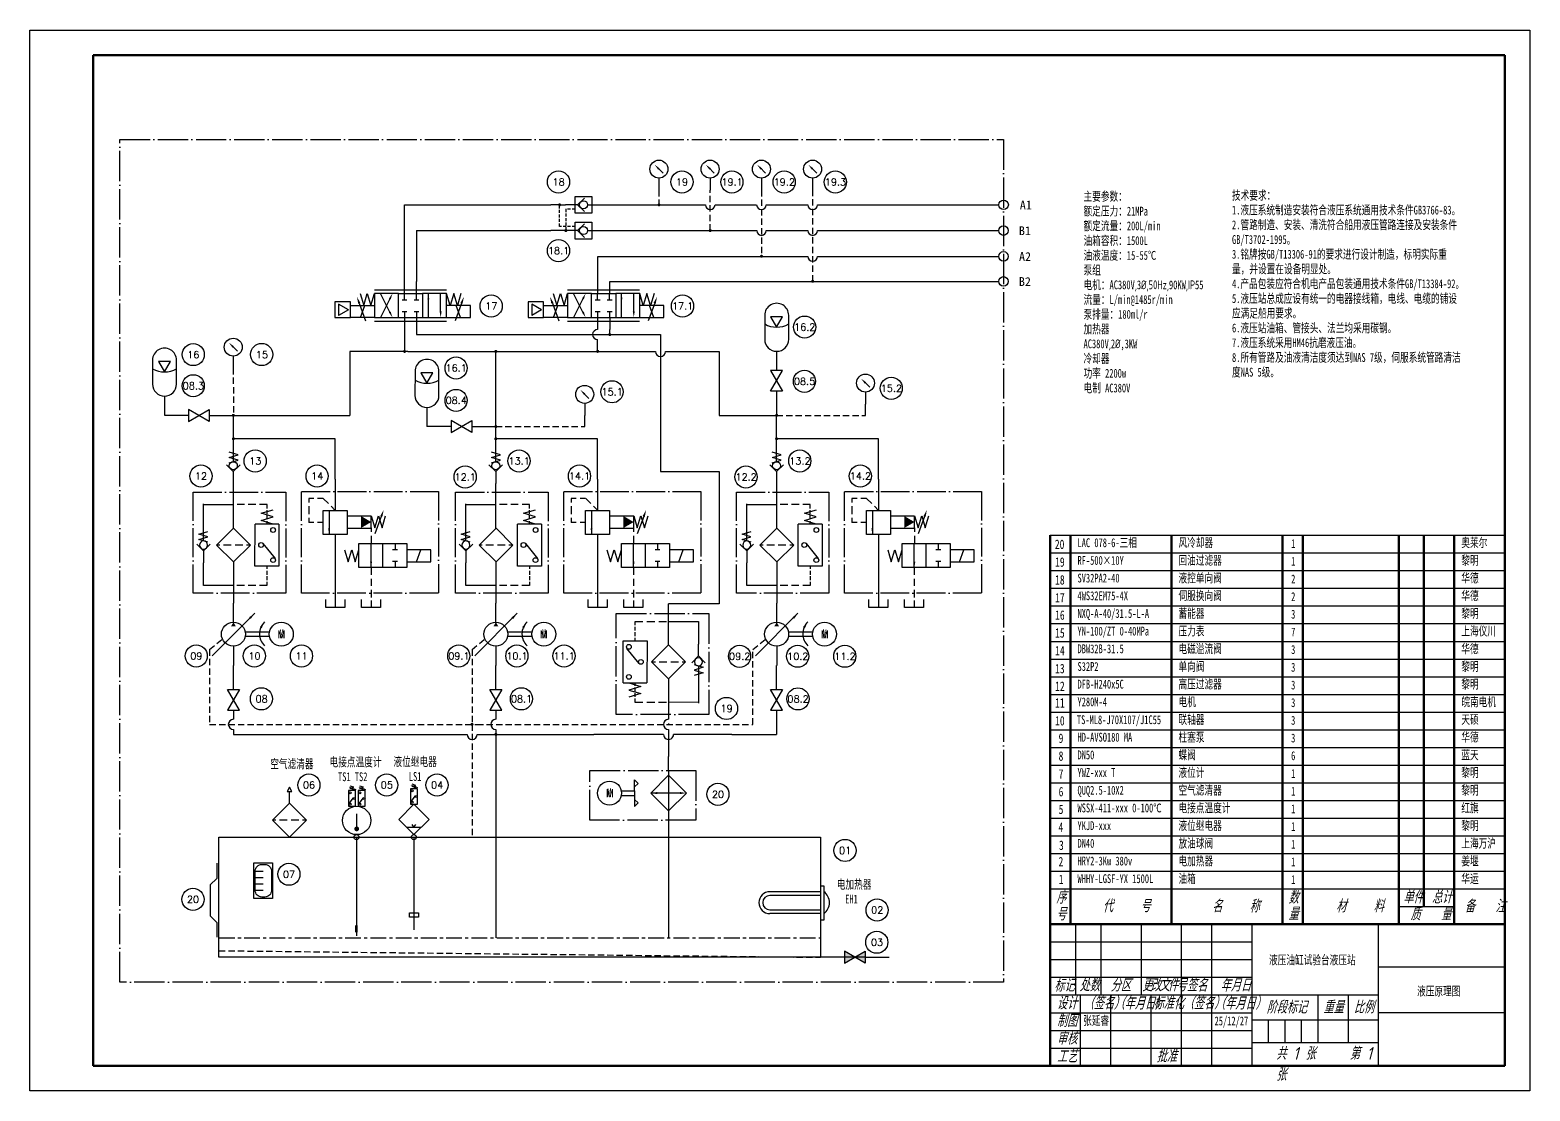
# Model space of a CAD drawing. Extents: x 245 to 8263, y -367 to 526.
# Drawn here: x 5419 to 6013, y 83 to 503 of the extents above; entities that cross this region are included whole.
import ezdxf
from ezdxf.enums import TextEntityAlignment as Align

# ---------------------------------------------------------------- set-up
doc = ezdxf.new("R2010")
doc.units = 0
doc.header["$LTSCALE"] = 5
doc.header["$MEASUREMENT"] = 0
for name, pattern in [('ACAD_ISO04W100', [30, 24, -3, 0, -3]), ('CENTER', [2, 1.25, -0.25, 0.25, -0.25]), ('HIDDEN', [0.375, 0.25, -0.125])]:
    doc.linetypes.add(name, pattern=pattern)
doc.layers.get('0').update_dxf_attribs({"linetype": 'CONTINUOUS'})
for name, color, linetype in [('11', 1, 'CONTINUOUS'), ('12', 2, 'CONTINUOUS'), ('16', 6, 'CONTINUOUS')]:
    doc.layers.add(name, color=color, linetype=linetype)
for name, color, linetype, lineweight in [('L7', 4, 'CONTINUOUS', 25), ('标注层', 7, 'CONTINUOUS', 25), ('符号 (ISO)', 7, 'CONTINUOUS', 25), ('粗实线', 7, 'CONTINUOUS', 50), ('细实线', 7, 'CONTINUOUS', 25)]:
    doc.layers.add(name, color=color, linetype=linetype, lineweight=lineweight)
doc.styles.add('GB 3.5', font='simfang.ttf', dxfattribs={"width": 0.7, "height": 3.5})
doc.styles.add('GB（5.0）', font='仿宋_GB2312.ttf', dxfattribs={"width": 0.75})
doc.styles.add('HZ', font='txt', dxfattribs={"bigfont": 'hztxt'})
doc.styles.get("Standard").update_dxf_attribs({"font": '仿宋_GB2312.ttf', "height": 3.5})
doc.styles.add('样式 1', font='gbeitc.shx', dxfattribs={"height": 18, "bigfont": 'gbcbig.shx'})

# ---------------------------------------------------------------- blocks, each defined once
blk = doc.blocks.new('空气滤清器')
at = {"layer": '11'}
for p, q in [((-1, 19.09), (1.01, 19.09)), ((0.01, 20.82), (-0.99, 19.09)), ((1.01, 19.09), (0.01, 20.82)), ((0.01, 14.09), (0.01, 19.09)), ((-7.07, 7.07), (0, 14.14)), ((0, 14.14), (7.07, 7.07)), ((0, 0), (-7.07, 7.07)), ((7.07, 7.07), (0, 0))]:
    blk.add_line(p, q, dxfattribs=at)
at = {"layer": '12'}
for p, q in [((-5.73, 7.07), (-7.07, 7.07)), ((-0.99, 7.07), (-4.19, 7.07)), ((3.81, 7.07), (0.61, 7.07)), ((7.07, 7.07), (5.4, 7.07))]:
    blk.add_line(p, q, dxfattribs=at)
blk = doc.blocks.new('截止阀')
at = {"layer": '11'}
for p, q in [((10.02, 0.01), (0.02, 0.01)), ((14.37, 0.01), (10.04, 2.51)), ((10.04, 2.51), (10.04, -2.49)), ((10.04, -2.49), (14.37, 0.01)), ((14.36, 0.01), (18.69, 2.51)), ((18.69, -2.49), (14.36, 0.01)), ((18.69, 2.51), (18.69, -2.49)), ((18.71, 0.01), (28.71, 0.01))]:
    blk.add_line(p, q, dxfattribs=at)
blk = doc.blocks.new('电液位计')
at = {"layer": '11'}
for p, q in [((0.48, -3.51), (3.89, -3.51)), ((0.48, -6.15), (3.8, -6.15)), ((0.48, -8.8), (3.8, -8.8)), ((0.48, -11.44), (3.8, -11.44))]:
    blk.add_line(p, q, dxfattribs=at)
blk.add_lwpolyline([(0, 0), (7.78, 0), (7.78, -14.95), (0, -14.95)], close=True, dxfattribs=at)
blk.add_lwpolyline([(3.33, -0.66), (4.45, -0.66, -0.414214), (7.3, -3.51), (7.3, -11.44, -0.414214), (4.45, -14.29), (3.33, -14.29, -0.414214), (0.48, -11.44), (0.48, -3.51, -0.414214)], format="xyb", close=True, dxfattribs=at)
blk = doc.blocks.new('液位继电器')
at = {"layer": '11'}
for p, q in [((0.49, 13), (-0.49, 13.3)), ((-0.49, 12.71), (0.49, 13)), ((0.49, 12.41), (-0.49, 12.71)), ((-0.49, 12.12), (0.49, 12.41)), ((-0.45, 12.94), (0.99, 12.41)), ((0, 8), (-4, 4)), ((-0.7, 8.72), (0.43, 10.22)), ((4, 4), (0, 8)), ((-4, 4), (0, 0)), ((0, 0), (4, 4)), ((-2, 2), (2, 2)), ((0, 2), (-0.47, 2.7)), ((0, 2), (0.47, 2.7))]:
    blk.add_line(p, q, dxfattribs=at)
blk.add_lwpolyline([(-0.92, 8), (0.92, 8), (0.92, 12.12), (-0.92, 12.12)], close=True, dxfattribs=at)
for centre in [(-0.49, 11.55), (-0.49, 8.57), (0.64, 10.06)]:
    blk.add_circle(centre, 0.26, dxfattribs=at)
blk.add_solid([(-0.48, 12.85), (-0.42, 13.03), (-0.98, 13.14)], dxfattribs=at)
blk = doc.blocks.new('电接点温度计')
at = {"layer": '11'}
for p, q in [((-0.75, 12.49), (-1.73, 12.79)), ((-1.73, 12.2), (-0.75, 12.49)), ((-0.75, 11.9), (-1.73, 12.2)), ((-1.73, 11.61), (-0.75, 11.9)), ((-1.69, 12.43), (-0.25, 11.9)), ((1.86, 12.49), (0.87, 12.79)), ((0.87, 11.61), (1.86, 11.9)), ((0.88, 12.2), (1.86, 12.49)), ((1.86, 11.9), (0.88, 12.2)), ((0.92, 12.43), (2.36, 11.9)), ((-1.93, 8.21), (-0.8, 9.7)), ((0.67, 8.21), (1.8, 9.7)), ((0.02, 1.52), (0.02, 5.49))]:
    blk.add_line(p, q, dxfattribs=at)
for points in [[(-2.16, 7.49), (-0.31, 7.49), (-0.31, 11.61), (-2.16, 11.61)], [(0.44, 7.49), (2.29, 7.49), (2.29, 11.61), (0.44, 11.61)]]:
    blk.add_lwpolyline(points, close=True, dxfattribs=at)
at = {"layer": '11', "const_width": 0.625}
blk.add_lwpolyline([(-0.29, 1.52, 1), (0.34, 1.52, 1)], format="xyb", close=True, dxfattribs=at)
at = {"layer": '11'}
for centre, radius in [((-1.73, 11.04), 0.26), ((-1.73, 8.05), 0.26), ((-0.6, 9.55), 0.26), ((0.88, 11.04), 0.26), ((0.88, 8.05), 0.26), ((2.01, 9.55), 0.26), ((0, 3.75), 3.75)]:
    blk.add_circle(centre, radius, dxfattribs=at)
for points in [[(-1.72, 12.34), (-1.65, 12.52), (-2.22, 12.62)], [(0.88, 12.34), (0.95, 12.52), (0.38, 12.62)]]:
    blk.add_solid(points, dxfattribs=at)
blk = doc.blocks.new('单向阀（简易符号）带弹簧')
at = {"layer": '11'}
for p, q in [((1.92, 11.94), (-1.83, 13.07)), ((-0.03, 9.18), (-0.03, 14.18)), ((-2.88, 7.8), (-0.05, 4.97)), ((-1.83, 8.58), (1.92, 9.69)), ((-1.81, 10.82), (1.92, 11.94)), ((1.92, 9.69), (-1.81, 10.82)), ((-0.05, 4.97), (2.78, 7.8)), ((-0.05, 4.98), (-0.05, -0.02))]:
    blk.add_line(p, q, dxfattribs=at)
blk.add_circle((-0.05, 7.44), 1.67, dxfattribs=at)
blk = doc.blocks.new('过滤器')
at = {"layer": '11'}
for p, q in [((10.08, 0.04), (17.15, 7.11)), ((17.15, 7.11), (24.22, 0.04)), ((17.15, -7.04), (10.08, 0.04)), ((24.22, 0.04), (17.15, -7.04)), ((10.09, -0.01), (0.09, -0.01)), ((24.24, -0.01), (34.24, -0.01))]:
    blk.add_line(p, q, dxfattribs=at)
at = {"layer": '12'}
for p, q in [((17.15, 7.11), (17.15, 5.44)), ((17.15, 3.85), (17.15, 0.65)), ((17.15, -0.95), (17.15, -4.15)), ((17.15, -5.69), (17.15, -7.03))]:
    blk.add_line(p, q, dxfattribs=at)
blk = doc.blocks.new('5236', base_point=(344.92, 42.98))
at = {"layer": '11'}
for p, q in [((342.02, 47.87), (343.5, 42.87)), ((343.5, 42.87), (345, 47.86)), ((345, 47.86), (346.51, 42.87)), ((346.51, 42.87), (348.01, 47.87))]:
    blk.add_line(p, q, dxfattribs=at)
blk = doc.blocks.new('回油过滤器')
at = {"layer": '11'}
for p, q in [((0, -7.14), (0, 0)), ((0, -7.36), (12.47, -7.36)), ((12.47, -7.36), (12.47, -16.78)), ((-18.99, -32.95), (-18.97, -15.46)), ((-18.97, -15.46), (-8.97, -15.48)), ((-12.31, -24.92), (-17.34, -18.62)), ((-8.97, -15.48), (-8.99, -32.97)), ((12.48, -30.98), (12.47, -41.39)), ((-18.99, -32.95), (-8.99, -32.97)), ((12.47, -41.08), (0, -41.07)), ((0, -41.3), (0, -49.85))]:
    blk.add_line(p, q, dxfattribs=at)
for centre in [(-16.52, -17.96), (-11.52, -24.23), (-16.54, -30.48)]:
    blk.add_circle(centre, 1, dxfattribs=at)
at = {"layer": '12', "linetype": 'HIDDEN', "ltscale": 2.5}
for p, q in [((-13.98, -11.21), (-13.98, -9.61)), ((-13.97, -7.37), (0, -7.36)), ((-14, -34.96), (-14.01, -36.56)), ((-14.01, -37.21), (-14.01, -38.81)), ((-14, -32.99), (-14, -34.16)), ((-14.01, -39.47), (-14.01, -41.07)), ((-14.01, -41.05), (0, -41.07))]:
    blk.add_line(p, q, dxfattribs=at)
at = {"layer": '12'}
for p, q in [((-13.98, -13.47), (-13.98, -11.87)), ((-13.97, -8.96), (-13.97, -7.36)), ((-13.98, -15.44), (-13.98, -14.27))]:
    blk.add_line(p, q, dxfattribs=at)
at = {"layer": '12', "linetype": 'ACAD_ISO04W100', "ltscale": 0.1}
blk.add_lwpolyline([(-21.8, -4.13), (16.79, -4.13), (16.79, -46.19), (-21.8, -46.19)], close=True, dxfattribs=at)
at = {"layer": '11', "rotation": 90}
blk.add_blockref('过滤器', (-0.01, -41.39), dxfattribs=at)
at = {"layer": '11', "xscale": -1}
for name, p, rotation in [('单向阀（简易符号）带弹簧', (12.52, -16.8), 180), ('5236', (-11.64, -35.88), 89.93440482208143)]:
    blk.add_blockref(name, p, dxfattribs=dict(at, rotation=rotation))
blk = doc.blocks.new('电动机')
at = {"layer": '11'}
blk.add_circle((0.01, -0.08), 5, dxfattribs=at)
at = {"layer": '11', "style": 'HZ'}
blk.add_text('M', height=3.2, dxfattribs=at).set_placement((0.07, -0.1), align=Align.MIDDLE)
blk = doc.blocks.new('单向变量液压泵')
at = {"layer": '11'}
for p, q in [((-0.06, 17.98), (-0.06, 25.98)), ((8.8, 21.77), (-8.88, 4.09)), ((4.81, 14.06), (14.9, 14.06)), ((-0.06, 8.01), (-0.06, 0.01)), ((14.9, 12.06), (4.83, 12.06))]:
    blk.add_line(p, q, dxfattribs=at)
blk.add_circle((-0.08, 13.06), 5, dxfattribs=at)
blk.add_arc((17.85, 13.18), 7.03, 134.69287, 225.36484, dxfattribs=at)
at = {"layer": '12'}
for points in [[(6.48, 20.1), (7.15, 19.41), (8.86, 21.79)], [(-0.06, 18.05), (-1.06, 16.32), (0.94, 16.32)], [(10.89, 16.02), (11.7, 15.49), (12.87, 18.17)]]:
    blk.add_solid(points, dxfattribs=at)
blk = doc.blocks.new('变量泵')
at = {"layer": '11', "xscale": 0.95, "yscale": 0.95, "zscale": 0.95}
for name, p in [('单向变量液压泵', (0.06, -24.68)), ('电动机', (18.95, -12.19))]:
    blk.add_blockref(name, p, dxfattribs=at)
at = {"layer": '11', "insert": (18.21, -10.36), "char_height": 3.5, "width": 3.8597, "attachment_point": 1, "style": 'GB 3.5'}
blk.add_mtext('M', dxfattribs=at)
blk = doc.blocks.new('5171', base_point=(201.3, 88.5))
at = {"layer": '11'}
for p, q in [((201.38, 88.43), (201.38, 93.43)), ((213.38, 88.43), (201.38, 88.43)), ((213.38, 93.43), (213.38, 88.43))]:
    blk.add_line(p, q, dxfattribs=at)
blk = doc.blocks.new('先导式电磁溢流阀')
at = {"layer": '11'}
for p, q in [((14.07, 5.12), (14.07, -7.91)), ((9.07, -7.91), (19.07, -7.91)), ((9.07, -17.91), (9.07, -7.91)), ((11.58, -7.87), (11.58, -17.89)), ((19.07, -7.91), (19.07, -17.91)), ((29.11, -10.25), (19.13, -10.25)), ((29.11, -10.21), (30.59, -15.21)), ((29.11, -15.25), (29.11, -10.25)), ((30.59, -15.21), (32.1, -10.22)), ((33.27, -10.43), (30.6, -17.74)), ((32.1, -10.22), (33.6, -15.21)), ((33.6, -15.21), (35.1, -10.21)), ((19.07, -17.91), (9.07, -17.91)), ((14.07, -17.91), (14.07, -48.31)), ((19.11, -15.25), (29.11, -15.25)), ((17.96, -24.33), (19.44, -29.33)), ((19.44, -29.33), (20.95, -24.35)), ((20.95, -24.35), (22.45, -29.33)), ((22.45, -29.33), (23.95, -24.33)), ((23.99, -31.77), (23.99, -21.77)), ((23.99, -21.77), (43.99, -21.77)), ((29.01, -31.77), (29.01, -21.76)), ((33.99, -31.74), (33.99, -21.74)), ((38.02, -24.26), (40.02, -24.26)), ((39.02, -21.78), (39.02, -24.26)), ((53.98, -24.28), (43.98, -24.28)), ((43.99, -21.77), (43.99, -31.77)), ((47.91, -29.28), (49.73, -24.28)), ((53.98, -29.28), (53.98, -24.28)), ((40.02, -29.26), (38.02, -29.26)), ((39.02, -29.26), (39.02, -31.78)), ((43.98, -29.28), (53.98, -29.28)), ((33.99, -31.77), (23.99, -31.77)), ((43.99, -31.77), (33.99, -31.77))]:
    blk.add_line(p, q, dxfattribs=at)
at = {"layer": '12'}
for p, q in [((3.04, -2.9), (3.04, -4.62)), ((5.16, -2.93), (3.04, -2.93)), ((3.04, -6.22), (3.04, -9.42)), ((9.07, -2.93), (6.76, -2.93)), ((11.26, -5.09), (9.08, -2.91)), ((14.09, -7.91), (12.39, -6.22)), ((3.04, -11.02), (3.04, -12.92)), ((5.16, -12.91), (3.04, -12.91)), ((9.07, -12.91), (6.76, -12.91)), ((29.04, -15.19), (29.04, -16.91)), ((29.04, -18.51), (29.04, -21.71)), ((29.02, -31.53), (29.02, -34.82)), ((29.02, -36.42), (29.02, -39.36)), ((29.02, -40.97), (29.02, -44.26)), ((29.02, -45.46), (29.02, -48.4))]:
    blk.add_line(p, q, dxfattribs=at)
at = {"layer": '12', "linetype": 'ACAD_ISO04W100', "ltscale": 0.1}
blk.add_lwpolyline([(-0.03, -0.06), (57.08, -0.06), (57.08, -42.45), (-0.03, -42.45)], close=True, dxfattribs=at)
at = {"layer": '12'}
for points in [[(24.83, -15.24), (29.1, -12.77), (24.83, -10.26)], [(32.84, -10.27), (33.74, -10.59), (34.27, -7.72)], [(11.12, -15.37), (11.96, -15.37), (11.54, -17.89)], [(29.45, -29.26), (28.61, -29.26), (29.03, -31.78)]]:
    blk.add_solid(points, dxfattribs=at)
at = {"layer": '11', "xscale": 0.66, "yscale": 0.66, "zscale": 0.66}
for p in [(10.05, -48.32), (24.94, -48.32)]:
    blk.add_blockref('5171', p, dxfattribs=at)
blk = doc.blocks.new('压力表')
at = {"layer": '11'}
for p, q in [((-0.75, 9.49), (1.71, 7.03)), ((-0.02, 4.97), (-0.02, -0.03))]:
    blk.add_line(p, q, dxfattribs=at)
blk.add_circle((-0.04, 8.72), 3.75, dxfattribs=at)
at = {"layer": '12'}
blk.add_solid([(-0.34, 8.49), (0.25, 9.08), (-1.83, 10.56)], dxfattribs=at)
blk = doc.blocks.new('5172', base_point=(208.32, 41.13))
at = {"layer": '11'}
for p, q in [((213.14, 46.67), (203.14, 46.67)), ((203.14, 36.67), (213.14, 36.67))]:
    blk.add_line(p, q, dxfattribs=at)
for centre, start, end in [((203.14, 41.67), 90, 270), ((213.14, 41.67), 270, 90)]:
    blk.add_arc(centre, 5, start, end, dxfattribs=at)
blk = doc.blocks.new('FHYF27')
at = {"layer": '11'}
blk.add_line((-0.03, 8.01), (-0.03, 0.01), dxfattribs=at)
blk.add_lwpolyline([(2.49, 22.4), (-2.51, 22.4), (-0.01, 18.07)], close=True, dxfattribs=at)
blk.add_arc((0.01, 28.12), 10.05, 240.16091, 299.83909, dxfattribs=at)
at = {"layer": '11', "rotation": 90}
blk.add_blockref('5172', (0.55, 18.19), dxfattribs=at)
blk = doc.blocks.new('圆点')
at = {"layer": '12', "const_width": 0.625}
blk.add_lwpolyline([(-0.35, 0.06, 1), (0.28, 0.06, 1)], format="xyb", close=True, dxfattribs=at)
blk = doc.blocks.new('E型')
at = {"layer": '11'}
for p, q in [((1.5, 7.43), (3.5, 7.43)), ((2.49, 7.43), (2.49, 9.94)), ((6.5, 7.43), (8.5, 7.43)), ((7.49, 7.43), (7.49, 9.94)), ((1.5, 2.54), (3.5, 2.54)), ((2.49, 2.54), (2.49, 0.02)), ((6.5, 2.54), (8.5, 2.54)), ((7.49, 2.54), (7.49, 0.02))]:
    blk.add_line(p, q, dxfattribs=at)
blk = doc.blocks.new('5221', base_point=(319.6, 303.8))
at = {"layer": '11'}
blk.add_line((318.28, 300.92), (315.62, 293.63), dxfattribs=at)
at = {"layer": '12'}
blk.add_solid([(317.83, 301.09), (318.73, 300.76), (319.26, 303.63)], dxfattribs=at)
blk = doc.blocks.new('FHYA10', base_point=(659.66, 112.03))
at = {"layer": '11'}
for p, q in [((653.65, 112.02), (655.13, 107.02)), ((655.13, 107.02), (656.64, 112)), ((656.64, 112), (658.14, 107.02)), ((658.14, 107.02), (659.64, 112.02))]:
    blk.add_line(p, q, dxfattribs=at)
blk = doc.blocks.new('FHYA13', base_point=(778.42, 446.4))
at = {"layer": '11'}
for p, q in [((768.41, 451.41), (778.41, 451.41)), ((768.41, 446.41), (768.41, 451.41)), ((772.54, 446.41), (774.36, 451.41)), ((778.41, 446.41), (768.41, 446.41))]:
    blk.add_line(p, q, dxfattribs=at)
blk = doc.blocks.new('电磁换向阀')
at = {"layer": '11'}
for p, q in [((-2.49, 10.03), (-2.49, 15.03)), ((2.49, 10.03), (2.49, 15.03)), ((-25.04, 6.49), (-31.54, 6.49)), ((-31.54, 6.49), (-31.54, -0.01)), ((-25.04, -0.01), (-25.04, 6.49)), ((-15.07, 11.48), (14.98, 11.48)), ((-15.04, 9.99), (-15.04, -0.01)), ((-5.04, 9.99), (-15.04, 9.99)), ((-8.68, 2.28), (-12.59, 10.04)), ((-8.65, 7.76), (-12.54, 0.02)), ((-5.04, -0.01), (-5.04, 9.99)), ((-5, 9.99), (5, 9.99)), ((15, 10), (5, 10)), ((5, 10), (5, 0)), ((7.46, 0.06), (7.46, 10.04)), ((12.54, 2.54), (12.54, 10.01)), ((15, 0), (15, 10)), ((-30, 5.59), (-30, 0.9)), ((-25.93, 3.24), (-30, 5.59)), ((-25.93, 3.24), (-30, 0.9)), ((-5, 0), (5, 0)), ((-31.54, -0.01), (-25.04, -0.01)), ((-15.07, -1.52), (14.98, -1.52)), ((-15.04, -0.01), (-5.04, -0.01)), ((-2.53, -0.01), (-2.53, -5.01)), ((2.49, -0.01), (2.49, -5.01)), ((5, 0), (15, 0))]:
    blk.add_line(p, q, dxfattribs=at)
at = {"layer": '12'}
for points in [[(-9.02, 7.95), (-8.27, 7.57), (-7.52, 10.01)], [(7, 7.52), (7.84, 7.52), (7.42, 10.04)], [(-8.3, 2.47), (-9.05, 2.09), (-7.54, 0.03)], [(12.96, 2.54), (12.12, 2.54), (12.54, 0.02)]]:
    blk.add_solid(points, dxfattribs=at)
at = {"layer": '11', "xscale": -1}
blk.add_blockref('5221', (-22.71, 8.83), dxfattribs=at)
at = {"layer": '11'}
blk.add_blockref('5221', (22.57, 8.83), dxfattribs=at)
at = {"layer": '16'}
for name, p in [('FHYA10', (-15.02, 10.02)), ('FHYA13', (-15.03, -0.02))]:
    blk.add_blockref(name, p, dxfattribs=at)
at = {"layer": '16', "xscale": -1}
for name, p in [('FHYA10', (14.98, 10.02)), ('FHYA13', (14.99, -0.02))]:
    blk.add_blockref(name, p, dxfattribs=at)
blk = doc.blocks.new('伺服阀')
at = {"layer": '11', "xscale": 0.95, "yscale": 0.95, "zscale": 0.95}
for name, p in [('电磁换向阀', (-2.36, 10.81)), ('E型', (-7.13, 10.78))]:
    blk.add_blockref(name, p, dxfattribs=at)
blk = doc.blocks.new('双向液压锁')
at = {"layer": '11'}
for p, q in [((3.72, 0), (0, 0)), ((3.72, 0), (6.24, 0)), ((11.24, 0), (6.24, 0)), ((10.2, -0.02), (10.18, 3.48)), ((10.18, 3.48), (17.18, 3.48)), ((14.07, 2.83), (11.24, 0)), ((11.24, 0), (14.07, -2.83)), ((17.18, 3.48), (17.18, -3.52)), ((10.18, -3.52), (10.15, -0.02)), ((17.18, -3.52), (10.18, -3.52)), ((15.45, -0.01), (20.45, -0.01)), ((11.24, -10.74), (0.01, -10.74)), ((10.18, -14.26), (10.15, -10.76)), ((10.2, -10.76), (10.18, -7.26)), ((10.18, -7.26), (17.18, -7.26)), ((14.07, -7.91), (11.24, -10.74)), ((11.24, -10.74), (14.07, -13.57)), ((15.45, -10.75), (20.45, -10.75)), ((17.18, -7.26), (17.18, -14.26)), ((17.18, -14.26), (10.18, -14.26))]:
    blk.add_line(p, q, dxfattribs=at)
for centre in [(13.7, 0.01), (13.7, -10.73)]:
    blk.add_circle(centre, 1.67, dxfattribs=at)
at = {"layer": '12', "linetype": 'HIDDEN'}
for p, q in [((3.72, -9.01), (3.72, 0)), ((10.17, -1.77), (6.33, -1.79)), ((6.33, -1.79), (6.33, -10.74)), ((10.19, -9.01), (3.72, -9.01))]:
    blk.add_line(p, q, dxfattribs=at)
blk = doc.blocks.new('风冷却器')
at = {"layer": '11'}
for p, q in [((17.62, -8.03), (17.62, -3.7)), ((17.62, -6.53), (19.04, -5.12)), ((24.05, -8.95), (31.12, -1.88)), ((31.12, -0.11), (31.12, -14.19)), ((31.12, -1.88), (38.19, -8.95)), ((12.41, -9.93), (17.62, -9.93)), ((12.42, -8.03), (17.62, -8.03)), ((17.62, -8.03), (17.62, -9.93)), ((17.62, -9.93), (17.62, -14.25)), ((17.62, -11.42), (19.04, -12.84)), ((31.12, -16.02), (24.05, -8.95)), ((35.63, -8.92), (24.09, -8.92)), ((38.19, -8.95), (31.12, -16.02)), ((17.62, -14.25), (19.04, -12.84)), ((31.12, -14.23), (31.12, -19.23))]:
    blk.add_line(p, q, dxfattribs=at)
at = {"layer": '12', "linetype": 'ACAD_ISO04W100', "ltscale": 0.1}
blk.add_lwpolyline([(0, 0), (41.91, 0), (41.91, -19.65), (0, -19.65)], close=True, dxfattribs=at)
at = {"layer": '12'}
for points in [[(26.61, -9.36), (26.61, -8.52), (24.09, -8.94)], [(35.63, -8.5), (35.63, -9.34), (38.15, -8.92)]]:
    blk.add_solid(points, dxfattribs=at)
at = {"layer": '11', "xscale": 0.95, "yscale": 0.95, "zscale": 0.95}
blk.add_blockref('电动机', (7.75, -8.88), dxfattribs=at)
at = {"layer": '11', "insert": (6.8, -7.04), "char_height": 3.5, "width": 4.8614, "attachment_point": 1, "style": 'GB 3.5'}
blk.add_mtext('M', dxfattribs=at)

msp = doc.modelspace()

# ---------------------------------------------------------------- hatches: boundary and pattern name
at = {"layer": '11'}
h = msp.add_hatch(color=256, dxfattribs=at)
h.dxf.hatch_style = 1
h.paths.add_polyline_path([(5548.84, 148.5319), (5547.7408, 148.5319), (5547.7408, 145.7037), (5548.84, 145.7037)])
h = msp.add_hatch(color=256, dxfattribs=at)
h.dxf.hatch_style = 1
h.paths.add_polyline_path([(5741.5344, 138.2048), (5741.5344, 133.4548), (5745.6473, 135.8294), (5745.6465, 135.8298)])
h.paths.add_polyline_path([(5745.6473, 135.8302), (5745.648, 135.8298), (5749.7601, 133.4548), (5749.7601, 138.2048)])

# ---------------------------------------------------------------- linework, layer by layer
msp.add_line((5843.4722, 148.9604), (5863.4594, 148.9604))
for p, q in [((5567.3663, 433.7132), (5625.2112, 433.7132)), ((5567.3663, 403.3944), (5567.3663, 433.7132)), ((5644.6349, 433.7132), (5686.4881, 433.7132)), ((5690.2881, 433.7132), (5706.7815, 433.7132)), ((5710.5815, 433.7132), (5727.0773, 433.7132)), ((5730.8773, 433.7132), (5791.6122, 433.7132)), ((5791.6122, 433.7132), (5802.6556, 433.7132)), ((5572.0989, 423.5235), (5625.2196, 423.5235)), ((5572.0989, 423.5235), (5572.0989, 403.3944)), ((5644.6349, 423.5235), (5706.7872, 423.5235)), ((5710.5872, 423.5235), (5727.0773, 423.5235)), ((5730.8773, 423.5235), (5734.208, 423.5235)), ((5734.208, 423.5235), (5795.3346, 423.5235)), ((5795.3346, 423.5235), (5802.6292, 423.5235)), ((5643.8442, 403.4729), (5643.8442, 413.2952)), ((5643.8442, 413.2952), (5727.0773, 413.2952)), ((5730.8773, 413.2952), (5758.6342, 413.2952)), ((5758.6342, 413.2952), (5798.4096, 413.2952)), ((5798.4096, 413.2952), (5802.6292, 413.2952)), ((5648.5769, 403.3944), (5732.4277, 403.3944)), ((5732.4277, 403.3944), (5796.7912, 403.3944)), ((5796.7912, 403.3944), (5802.6292, 403.3944)), ((5567.3287, 384.3541), (5567.3287, 375.6898)), ((5572.0989, 384.3541), (5572.0989, 382.3541)), ((5572.0989, 382.3541), (5648.5769, 382.3541)), ((5643.8067, 375.6898), (5643.8067, 380.3541)), ((5648.5769, 382.3541), (5648.5769, 384.3541)), ((5648.5769, 382.3541), (5668.698, 382.3541)), ((5668.698, 382.3541), (5668.698, 373.6898)), ((5568.5999, 375.6898), (5545.7329, 375.6898)), ((5545.7329, 375.6898), (5545.7329, 350.3768)), ((5568.5999, 375.6898), (5645.0778, 375.6898)), ((5603.4822, 350.4043), (5603.4822, 375.6898)), ((5645.0778, 375.6898), (5666.698, 375.6898)), ((5670.698, 375.6898), (5691.927, 375.6898)), ((5691.927, 375.6898), (5691.927, 350.3768)), ((5668.698, 373.6898), (5668.698, 328.1166)), ((5712.3011, 368.1214), (5714.6761, 364.0078)), ((5717.0511, 368.1214), (5712.3011, 368.1214)), ((5712.3011, 359.8956), (5714.6761, 364.0092)), ((5714.6761, 364.0078), (5717.0511, 368.1214)), ((5714.6761, 364.0092), (5717.0511, 359.8956)), ((5717.0511, 359.8956), (5712.3011, 359.8956)), ((5714.6773, 359.8768), (5714.6773, 350.3768)), ((5749.8967, 350.3768), (5749.8967, 354.825)), ((5499.537, 350.3768), (5545.7329, 350.3768)), ((5499.5516, 336.8542), (5499.5516, 350.4043)), ((5603.4822, 336.8542), (5603.4822, 350.4043)), ((5638.7016, 345.9287), (5638.7016, 350.3768)), ((5691.927, 350.3768), (5714.6626, 350.3768)), ((5714.6773, 336.8542), (5714.6773, 350.4043)), ((5539.8761, 341.1058), (5499.5516, 341.1058)), ((5539.8761, 325.1338), (5539.8761, 341.1058)), ((5643.8067, 341.1058), (5603.4822, 341.1058)), ((5643.8067, 325.1338), (5643.8067, 341.1058)), ((5755.0017, 341.1058), (5714.6773, 341.1058)), ((5755.0017, 325.1338), (5755.0017, 341.1058)), ((5668.698, 328.1166), (5691.927, 328.1166)), ((5691.927, 328.1166), (5691.927, 275.7977)), ((5671.8939, 269.0107), (5671.8939, 275.7977)), ((5691.927, 275.7977), (5671.8939, 275.7977)), ((5671.8939, 268.8053), (5683.7427, 268.8053)), ((5683.7427, 268.8053), (5683.7427, 259.8571)), ((5653.8519, 244.4917), (5653.871, 261.1072)), ((5653.871, 261.1072), (5663.371, 261.0963)), ((5660.1958, 252.1262), (5655.42, 258.1101)), ((5663.371, 261.0963), (5663.3519, 244.4809)), ((5499.5589, 241.8541), (5499.5589, 251.3541)), ((5603.5148, 241.8594), (5603.5148, 251.3594)), ((5653.8519, 244.4917), (5663.3519, 244.4809)), ((5683.754, 246.3649), (5683.7427, 236.4798)), ((5499.5601, 237.7217), (5497.1851, 241.8353)), ((5497.1851, 241.8353), (5501.9351, 241.8353)), ((5499.5601, 237.7232), (5497.1851, 233.6096)), ((5501.9351, 241.8353), (5499.5601, 237.7217)), ((5501.9351, 233.6096), (5499.5601, 237.7232)), ((5603.516, 237.727), (5601.141, 241.8406)), ((5601.141, 241.8406), (5605.891, 241.8406)), ((5603.516, 237.7285), (5601.141, 233.6149)), ((5605.891, 241.8406), (5603.516, 237.727)), ((5605.891, 233.6149), (5603.516, 237.7285)), ((5497.1851, 233.6096), (5501.9351, 233.6096)), ((5499.5589, 233.5908), (5499.5589, 230.0528)), ((5601.141, 233.6149), (5605.891, 233.6149)), ((5603.5148, 233.5961), (5603.5148, 230.0528)), ((5683.7431, 236.7693), (5671.8939, 236.7828)), ((5671.8939, 236.564), (5671.8939, 230.0528)), ((5499.5589, 226.0528), (5499.5589, 224.0908)), ((5603.5148, 226.0528), (5603.5148, 224.0961)), ((5671.8939, 228.4394), (5671.8939, 228.0528)), ((5671.8939, 226.0528), (5671.8939, 215.3327)), ((5499.5589, 224.0908), (5507.211, 224.0961)), ((5507.211, 224.0961), (5564.766, 224.0961)), ((5564.766, 224.0961), (5592.1094, 224.0961)), ((5596.1094, 224.0961), (5642.2636, 224.0961)), ((5603.5148, 224.0961), (5603.5148, 143.495)), ((5669.8939, 224.0961), (5642.2636, 224.0961)), ((5693.9116, 224.0961), (5673.8938, 224.0961)), ((5697.0062, 224.0961), (5693.9116, 224.0961)), ((5697.0062, 224.0961), (5714.6946, 224.0908)), ((5671.8939, 209.6764), (5671.8939, 215.3327)), ((5659.8093, 204.6715), (5658.3943, 206.0865)), ((5671.8939, 190.5616), (5671.8939, 143.495)), ((5548.2904, 183.4001), (5548.2904, 144.3902)), ((5571.051, 183.4001), (5571.051, 146.7606))]:
    msp.add_line(p, q, dxfattribs=at)
at = {"layer": '11', "linetype": 'HIDDEN', "ltscale": 2}
for p, q in [((5668.0892, 439.5286), (5668.1038, 433.7132)), ((5688.3881, 423.5235), (5688.3881, 439.556)), ((5708.6783, 439.5286), (5708.6929, 413.2952)), ((5728.9773, 403.3944), (5728.9773, 439.556)), ((5499.537, 369.0633), (5499.5516, 350.4043)), ((5603.4822, 345.9287), (5638.7016, 345.9287)), ((5714.6773, 350.3768), (5749.8967, 350.3768))]:
    msp.add_line(p, q, dxfattribs=at)
at = {"layer": '11'}
msp.add_lwpolyline([(5569.2552, 153.4232), (5572.8468, 153.4232), (5572.8468, 151.778), (5569.2552, 151.778)], close=True, dxfattribs=at)
for centre, radius in [((5804.5556, 433.7132), 1.9), ((5804.5292, 423.5235), 1.9), ((5804.5292, 413.2952), 1.9), ((5804.5292, 403.3944), 1.9), ((5656.197, 258.7352), 0.95), ((5660.9478, 252.7827), 0.95), ((5656.1834, 246.8411), 0.95), ((5548.2904, 183.4001), 1), ((5571.051, 183.4001), 1)]:
    msp.add_circle(centre, radius, dxfattribs=at)
for centre, radius, start, end in [((5688.3881, 433.7132), 1.9, 180, 0), ((5708.6815, 433.7132), 1.9, 180, 0), ((5728.9773, 433.7132), 1.9, 180, 0), ((5708.6872, 423.5235), 1.9, 180, 360), ((5728.9773, 423.5235), 1.9, 180, 0), ((5728.9773, 413.2952), 1.9, 180, 0), ((5643.8067, 382.3541), 2, 90, 270), ((5668.698, 375.6898), 2, 180, 0), ((5499.5589, 228.0528), 2, 90, 270), ((5603.5148, 228.0528), 2, 90, 270), ((5671.8939, 228.0528), 2, 90, 270), ((5594.1094, 224.0961), 2, 180, 360), ((5671.8939, 224.0908), 2, 179.8475593, 0.1524407)]:
    msp.add_arc(centre, radius, start, end, dxfattribs=at)
at = {"layer": '12'}
for p, q in [((5658.6182, 267.2853), (5658.6199, 268.8053)), ((5658.6111, 261.1262), (5658.6124, 262.2434)), ((5658.6133, 263.0034), (5658.615, 264.5234))]:
    msp.add_line(p, q, dxfattribs=at)
at = {"layer": '12', "linetype": 'HIDDEN', "ltscale": 2.5}
for p, q in [((5658.6199, 268.7993), (5671.8939, 268.8053)), ((5658.6157, 265.1443), (5658.6175, 266.6643)), ((5658.5921, 244.4619), (5658.5908, 243.3447)), ((5658.585, 238.3028), (5658.5833, 236.7828)), ((5658.5875, 240.4437), (5658.5857, 238.9237)), ((5658.5899, 242.5847), (5658.5882, 241.0647)), ((5658.5833, 236.798), (5671.8939, 236.7828))]:
    msp.add_line(p, q, dxfattribs=at)
at = {"layer": '12', "linetype": 'HIDDEN', "ltscale": 2}
for p, q in [((5490.145, 257.6766), (5495.0211, 261.6687)), ((5594.0756, 257.6766), (5598.9517, 261.6687)), ((5705.2706, 257.6766), (5710.1468, 261.6687)), ((5490.145, 257.6766), (5490.145, 228.0528)), ((5594.0756, 257.6766), (5594.0756, 228.0528)), ((5705.2706, 228.0528), (5705.2706, 257.6766)), ((5490.145, 228.0528), (5596.0746, 228.0528)), ((5594.1094, 227.9975), (5594.1094, 183.4001)), ((5596.0746, 228.0528), (5705.2706, 228.0528)), ((5493.843, 138.4518), (5732.0156, 135.831))]:
    msp.add_line(p, q, dxfattribs=at)
at = {"layer": '12', "linetype": 'ACAD_ISO04W100', "ltscale": 0.1}
for points in [[(5454.5683, 459.5868), (5804.5292, 459.5868), (5804.5292, 125.9721), (5454.5683, 125.9721)], [(5651.1865, 271.8763), (5687.842, 271.8763), (5687.842, 231.9191), (5651.1865, 231.9191)]]:
    msp.add_lwpolyline(points, close=True, dxfattribs=at)
at = {"layer": '16'}
for centre in [(5628.309, 442.762), (5677.1881, 442.762), (5696.9679, 442.7481), (5717.6749, 442.7481), (5737.9167, 442.7342), (5628.309, 415.5683), (5601.6433, 393.6419), (5677.4152, 393.6558), (5725.7613, 385.3145), (5483.6551, 374.4482), (5510.7801, 374.4621), (5587.7575, 369.1086), (5483.6551, 362.0841), (5649.5131, 359.6964), (5725.7093, 363.861), (5760.0668, 361.0928), (5587.7575, 356.2908), (5508.1835, 332.3089), (5612.6701, 332.3228), (5723.8652, 332.3228), (5486.7122, 326.3448), (5532.7097, 326.3448), (5591.3441, 326.0034), (5636.6141, 326.3448), (5702.5392, 326.0034), (5747.8092, 326.3448), (5484.8412, 255.1271), (5507.8542, 255.141), (5526.5266, 255.141), (5588.8094, 255.1271), (5611.8223, 255.141), (5630.4947, 255.141), (5700.0044, 255.0069), (5723.0174, 255.0208), (5741.6898, 255.0208), (5510.6659, 238.163), (5613.6301, 238.163), (5694.8347, 234.3444), (5723.1218, 238.1492), (5529.4633, 204.0292), (5560.2753, 204.0292), (5580.2102, 204.043), (5691.4209, 200.3662), (5741.7846, 178.1341), (5521.5446, 168.7292), (5483.5475, 158.7736), (5754.4659, 154.5543), (5754.3552, 141.8004)]:
    msp.add_circle(centre, 4.3855, dxfattribs=at)
at = {"layer": 'L7'}
for p, q in [((5493.843, 183.4001), (5732.0156, 183.4001)), ((5493.843, 135.831), (5493.843, 183.4001)), ((5732.0156, 183.4001), (5732.0156, 135.831)), ((5493.0539, 173.1077), (5493.0539, 166.9979)), ((5493.0539, 166.9979), (5490.4325, 164.5734)), ((5490.4325, 164.5734), (5490.4325, 152.2567)), ((5732.0156, 161.8096), (5712.0124, 161.8096)), ((5732.0156, 164.1951), (5733.4078, 164.1951)), ((5733.4078, 164.1951), (5733.4078, 150.5478)), ((5732.0156, 160.3227), (5712.0124, 160.3227)), ((5712.0124, 154.634), (5732.0156, 154.634)), ((5490.4325, 152.2567), (5493.0539, 149.6382)), ((5493.0539, 149.6382), (5493.0539, 143.8193)), ((5732.0156, 153.1471), (5712.0124, 153.1471)), ((5733.4078, 150.5478), (5732.0156, 150.5478)), ((5749.7601, 135.831), (5493.843, 135.831))]:
    msp.add_line(p, q, dxfattribs=at)
at = {"layer": 'L7', "linetype": 'CENTER'}
msp.add_line((5493.843, 143.495), (5732.0156, 143.495), dxfattribs=at)
at = {"layer": 'L7'}
for centre, radius, start, end in [((5712.0124, 157.4784), 4.3313, 90, 270), ((5730.1252, 157.4784), 5.472, 306.8619171, 53.1380829), ((5712.0124, 157.4784), 2.8443, 90, 270)]:
    msp.add_arc(centre, radius, start, end, dxfattribs=at)
at = {"layer": '标注层'}
for p, q in [((5419.0223, 502.9188), (6013.0223, 502.9188)), ((5419.0223, 82.9188), (5419.0223, 502.9188)), ((6013.0223, 502.9188), (6013.0223, 82.9188)), ((6013.0223, 82.9188), (5419.0223, 82.9188))]:
    msp.add_line(p, q, dxfattribs=at)
at = {"layer": '粗实线'}
for p, q in [((5444.0223, 492.9188), (6003.0223, 492.9188)), ((5444.0223, 92.9188), (5444.0223, 492.9188)), ((6003.0223, 492.9188), (6003.0223, 92.9188)), ((5823.0223, 274.9188), (5823.0223, 302.9188)), ((5831.0223, 274.9188), (5831.0223, 302.9188)), ((5871.0223, 148.9188), (5871.0223, 302.9188)), ((5915.0223, 148.9188), (5915.0223, 302.9188)), ((5923.0223, 148.9188), (5923.0223, 302.9188)), ((5961.0223, 148.9188), (5961.0223, 302.9188)), ((5971.0223, 162.9188), (5971.0223, 302.9188)), ((5983.0223, 148.9188), (5983.0223, 302.9188)), ((5823.0223, 148.9188), (5823.0223, 274.9188)), ((5831.0223, 148.9188), (5831.0223, 274.9188)), ((6003.0223, 148.9188), (6003.0223, 183.9188)), ((5823.0223, 92.9188), (5823.0223, 162.9188)), ((5971.0223, 162.9188), (5971.0223, 155.9188)), ((5823.0223, 148.9188), (6003.0223, 148.9188)), ((5823.0223, 148.9188), (6003.0223, 148.9188)), ((6003.0223, 148.9188), (6003.0223, 92.9188)), ((6003.0223, 92.9188), (5444.0223, 92.9188)), ((5823.0223, 92.9188), (6003.0223, 92.9188))]:
    msp.add_line(p, q, dxfattribs=at)
at = {"layer": '细实线'}
for p, q in [((5823.0223, 302.9188), (6003.0223, 302.9188)), ((5823.0223, 302.9188), (6003.0223, 302.9188)), ((5823.0223, 295.9188), (6003.0223, 295.9188)), ((5823.0223, 295.9188), (6003.0223, 295.9188)), ((5823.0223, 288.9188), (6003.0223, 288.9188)), ((5823.0223, 281.9188), (6003.0223, 281.9188)), ((5823.0223, 281.9188), (6003.0223, 281.9188)), ((5823.0223, 274.9188), (6003.0223, 274.9188)), ((5823.0223, 267.9188), (6003.0223, 267.9188)), ((5823.0223, 260.9188), (6003.0223, 260.9188)), ((5823.0223, 253.9188), (6003.0223, 253.9188)), ((5823.0223, 246.9188), (6003.0223, 246.9188)), ((5823.0223, 239.9188), (6003.0223, 239.9188)), ((5823.0223, 232.9188), (6003.0223, 232.9188)), ((5823.0223, 232.9188), (6003.0223, 232.9188)), ((5823.0223, 225.9188), (6003.0223, 225.9188)), ((5823.0223, 218.9188), (6003.0223, 218.9188)), ((5823.0223, 211.9188), (6003.0223, 211.9188)), ((5823.0223, 204.9188), (6003.0223, 204.9188)), ((5823.0223, 197.9188), (6003.0223, 197.9188)), ((5823.0223, 197.9188), (6003.0223, 197.9188)), ((5823.0223, 190.9188), (6003.0223, 190.9188)), ((5823.0223, 183.9188), (6003.0223, 183.9188)), ((5823.0223, 176.9188), (6003.0223, 176.9188)), ((5823.0223, 176.9188), (6003.0223, 176.9188)), ((5823.0223, 169.9188), (6003.0223, 169.9188)), ((5823.0223, 162.9188), (6003.0223, 162.9188)), ((5823.0223, 162.9188), (6003.0223, 162.9188)), ((5961.0223, 155.9188), (5983.0223, 155.9188)), ((5823.0223, 148.9188), (6003.0223, 148.9188)), ((5833.0223, 148.9188), (5833.0223, 120.9188)), ((5843.0223, 148.9188), (5843.0223, 120.9188)), ((5859.0223, 148.9188), (5859.0223, 120.9188)), ((5875.0223, 92.9188), (5875.0223, 148.9188)), ((5887.0223, 92.9188), (5887.0223, 148.9188)), ((5903.0223, 92.9188), (5903.0223, 148.9188)), ((5953.0223, 92.9188), (5953.0223, 148.9188)), ((5823.0223, 141.9188), (5903.0223, 141.9188)), ((5823.0223, 134.9188), (5903.0223, 134.9188)), ((6003.1219, 131.9138), (5953.1219, 131.9138)), ((5823.0223, 127.9188), (5903.0223, 127.9188)), ((5823.0223, 120.9188), (5953.0223, 120.9188)), ((5835.0223, 92.9188), (5835.0223, 120.9188)), ((5847.0223, 92.9188), (5847.0223, 120.9188)), ((5863.0223, 92.9188), (5863.0223, 120.9188)), ((5929.0223, 120.9188), (5929.0223, 101.9188)), ((5941.0223, 120.9188), (5941.0223, 101.9188)), ((5823.0223, 113.9188), (5903.0223, 113.9188)), ((6003.0223, 113.8956), (5953.0223, 113.8956)), ((5953.0223, 110.9188), (5903.0223, 110.9188)), ((5909.5223, 101.9188), (5909.5223, 110.9188)), ((5916.0223, 101.9188), (5916.0223, 110.9188)), ((5922.5223, 101.9188), (5922.5223, 110.9188)), ((5823.0223, 106.9188), (5903.0223, 106.9188)), ((5953.0223, 101.9188), (5903.0223, 101.9188)), ((5823.0223, 99.9188), (5903.0223, 99.9188))]:
    msp.add_line(p, q, dxfattribs=at)

# ---------------------------------------------------------------- block references
at = {"layer": '11'}
for name, p, xscale, yscale, zscale in [('压力表', (5668.1038, 439.556), 0.95, 0.95, 0.95), ('压力表', (5688.3881, 439.556), 0.95, 0.95, 0.95), ('压力表', (5708.6929, 439.556), 0.95, 0.95, 0.95), ('压力表', (5728.9773, 439.556), 0.95, 0.95, 0.95), ('双向液压锁', (5625.2112, 433.7245), 0.95, 0.95, 0.95), ('圆点', (5628.7772, 433.6692), 0.95, 0.95, 0.95), ('圆点', (5668.1377, 433.6579), 0.95, 0.95, 0.95), ('圆点', (5631.2583, 423.4682), 0.95, 0.95, 0.95), ('圆点', (5688.422, 423.4682), 0.95, 0.95, 0.95), ('圆点', (5708.7268, 413.2952), 0.95, 0.95, 0.95), ('圆点', (5728.9773, 403.3944), 0.95, 0.95, 0.95), ('压力表', (5499.5516, 369.0907), 0.95, 0.95, 0.95), ('圆点', (5648.6254, 382.2988), 0.95, 0.95, 0.95), ('圆点', (5567.3772, 375.6345), 0.95, 0.95, 0.95), ('圆点', (5603.5161, 375.6345), 0.95, 0.95, 0.95), ('圆点', (5643.8552, 375.6345), 0.95, 0.95, 0.95), ('压力表', (5749.9113, 354.8525), 0.95, 0.95, 0.95), ('压力表', (5638.7163, 350.4043), 0.95, 0.95, 0.95), ('截止阀', (5472.273, 350.3668), 0.95, 0.95, 0.95), ('圆点', (5499.5855, 350.3216), 0.95, 0.95, 0.95), ('圆点', (5714.7111, 350.3216), 0.95, 0.95, 0.95), ('截止阀', (5576.2035, 345.9186), 0.95, 0.95, 0.95), ('圆点', (5603.5161, 345.8734), 0.95, 0.95, 0.95), ('圆点', (5499.5855, 341.0505), 0.95, 0.95, 0.95), ('圆点', (5603.5161, 341.0505), 0.95, 0.95, 0.95), ('圆点', (5714.7111, 341.0505), 0.95, 0.95, 0.95), ('单向阀（简易符号）带弹簧', (5499.5843, 323.3829), 0.95, 0.95, 0.95), ('单向阀（简易符号）带弹簧', (5603.5148, 323.3829), 0.95, 0.95, 0.95), ('单向阀（简易符号）带弹簧', (5714.7099, 323.3829), 0.95, 0.95, 0.95), ('先导式电磁溢流阀', (5526.5107, 320.2706), 0.95, 0.95, 0.95), ('先导式电磁溢流阀', (5630.4412, 320.2706), 0.95, 0.95, 0.95), ('先导式电磁溢流阀', (5741.6363, 320.2706), 0.95, 0.95, 0.95), ('圆点', (5594.1094, 227.9975), 0.95, 0.95, 0.95), ('圆点', (5603.5487, 224.0408), 0.95, 0.95, 0.95), ('空气滤清器', (5521.7991, 183.4001), 0.95, 0.95, 0.95), ('电接点温度计', (5548.3642, 184.399), 1.5, 1.5, 1.5), ('液位继电器', (5571.051, 184.4001), 1.5, 1.5, 1.5), ('电液位计', (5507.7245, 173.2648), 0.95, 0.95, 0.95), ('截止阀', (5732.0003, 135.821), 0.95, 0.95, 0.95)]:
    msp.add_blockref(name, p, dxfattribs=dict(at, xscale=xscale, yscale=yscale, zscale=zscale))
for name, p in [('伺服阀', (5572.0876, 378.302)), ('伺服阀', (5648.5656, 378.302)), ('变量泵', (5499.5843, 276.0246)), ('变量泵', (5603.5148, 276.0246)), ('变量泵', (5714.7099, 276.0246)), ('风冷却器', (5640.773, 209.7878))]:
    msp.add_blockref(name, p, dxfattribs=at)
at = {"layer": '11', "yscale": 0.95, "zscale": 0.95}
for name, p, xscale, rotation in [('FHYF27', (5714.7011, 368.1142), 0.95, 359.9843682537356), ('FHYF27', (5472.2883, 350.3768), 0.95, 359.9843682537356), ('FHYF27', (5576.2189, 345.9287), 0.95, 359.9843682537356), ('回油过滤器', (5499.5843, 276.0246), 0.95, 180), ('回油过滤器', (5603.5148, 276.0246), 0.95, 180), ('回油过滤器', (5714.7099, 276.0246), 0.95, 180), ('过滤器', (5671.8888, 236.4798), 0.95, 90), ('单向阀（简易符号）带弹簧', (5683.7866, 259.8361), -0.95, 180), ('截止阀', (5714.7046, 251.3694), -0.95, 90), ('5236', (5660.8326, 241.7163), -0.95, 89.93440482208143)]:
    msp.add_blockref(name, p, dxfattribs=dict(at, xscale=xscale, rotation=rotation))

# ---------------------------------------------------------------- texts
at = {"layer": '11', "char_height": 3.5, "attachment_point": 1, "style": 'GB 3.5'}
for s, insert, width in [('技术要求：\\P1.液压系统制造安装符合液压系统通用技术条件GB3766-83。\\P2.管路制造、安装、清洗符合船用液压管路连接及安装条件GB/T3702-1995。\\P3.铭牌按GB/T13306-91的要求进行设计制造，标明实际重量，并设置在设备明显处。\\P4.产品包装应符合机电产品包装通用技术条件GB/T13384-92。\\P5.液压站总成应设有统一的电器接线箱，电线、电缆的铺设应满足船用要求。\\P6.液压站油箱、管接头、法兰均采用碳钢。\\P7.液压系统采用HM46抗磨液压油。\\P8.所有管路及油液清洁度须达到NAS 7级，伺服系统管路清洁度NAS 5级。', (5895.0138, 439.2364), 90.299089), ('主要参数：\\P额定压力：21MPa\\P额定流量：200L/min\\P油箱容积：1500L\\P油液温度：15-55℃\\P泵组\\P电机：AC380V{\\fISOCPEUR|b0|i0|c0|p34;,}3{\\fISOCPEUR|b0|i0|c0|p34;%%C,50Hz,}90KW{\\fISOCPEUR|b0|i0|c0|p34;,IP}55\\P流量：L/min@1485r/min\\P泵排量：180ml/r\\P加热器\\PAC380V{\\fISOCPEUR|b0|i0|c0|p34;,}2{\\fISOCPEUR|b0|i0|c0|p34;%%C},3KW\\P冷却器\\P功率 2200w\\P电制 AC380V', (5836.2247, 438.8036), 53.937113), ('LAC 078-6-三相', (5833.8307, 301.7158), 44), ('风冷却器', (5873.8307, 301.7158), 44), ('奥莱尔', (5985.8307, 301.7158), 44), ('RF-500×10Y', (5833.8307, 294.7158), 44), ('回油过滤器', (5873.8307, 294.7158), 44), ('黎明', (5985.8307, 294.7158), 44), ('SV32PA2-40', (5833.8307, 287.7158), 44), ('液控单向阀', (5873.8307, 287.7158), 44), ('华德', (5985.8307, 287.7158), 44), ('4WS32EM75-4X', (5833.8307, 280.7158), 44), ('伺服换向阀', (5873.8307, 280.7158), 44), ('华德', (5985.8307, 280.7158), 44), ('NXQ-A-40/31.5-L-A', (5833.8307, 273.7158), 44), ('蓄能器', (5873.8307, 273.7158), 44), ('黎明', (5985.8307, 273.7158), 44), ('YN-100/ZT 0-40MPa', (5833.8307, 266.7158), 44), ('压力表', (5873.8307, 266.7158), 44), ('上海仪川', (5985.8307, 266.7158), 44), ('DBW32B-31.5', (5833.8307, 259.7158), 44), ('电磁溢流阀', (5873.8307, 259.7158), 44), ('华德', (5985.8307, 259.7158), 44), ('S32P2', (5833.8307, 252.7158), 44), ('单向阀', (5873.8307, 252.7158), 44), ('黎明', (5985.8307, 252.7158), 44), ('DFB-H240x5C', (5833.8307, 245.7158), 44), ('高压过滤器', (5873.8307, 245.7158), 44), ('黎明', (5985.8307, 245.7158), 44), ('Y280M-4', (5833.8307, 238.7158), 44), ('电机', (5873.8307, 238.7158), 44), ('皖南电机', (5985.8307, 238.7158), 44), ('TS-ML8-J70X107/J1C55', (5833.5996, 231.6326), 44), ('联轴器', (5873.8307, 231.7158), 44), ('天硕', (5985.8307, 231.7158), 44), ('HD-AVSO180 MA', (5833.8307, 224.7158), 44), ('柱塞泵', (5873.8307, 224.7158), 44), ('华德', (5985.8307, 224.7158), 44), ('空气滤清器', (5514.1541, 214.1462), 50), ('电接点温度计\\P  TS1 TS2', (5537.6477, 214.9015), 50), ('\\pxqc;液位继电器\\PLS1', (5546.5507, 215.031), 50), ('DN50', (5833.8307, 217.7158), 44), ('蝶阀', (5873.8307, 217.7158), 44), ('蓝天', (5985.8307, 217.7158), 44), ('YWZ-xxx T ', (5833.8307, 210.7158), 44), ('液位计', (5873.8307, 210.7158), 44), ('黎明', (5985.8307, 210.7158), 44), ('QUQ2.5-10X2', (5833.8307, 203.7158), 44), ('空气滤清器', (5873.8307, 203.7158), 44), ('黎明', (5985.8307, 203.7158), 44), ('WSSX-411-xxx 0-100℃', (5833.8307, 196.7158), 44), ('电接点温度计', (5873.8307, 196.7158), 44), ('红旗', (5985.8307, 196.7158), 44), ('液位继电器', (5873.8307, 189.7158), 44), ('黎明', (5985.8307, 189.7158), 44), ('YKJD-xxx', (5833.8307, 189.7158), 44), ('DN40', (5833.8307, 182.7158), 44), ('放油球阀', (5873.8307, 182.7158), 44), ('上海万沪', (5985.8307, 182.7158), 44), ('HRY2-3Kw 380v', (5833.8307, 175.7158), 44), ('电加热器', (5873.8307, 175.7158), 44), ('姜堰', (5985.8307, 175.7158), 44), ('电加热器\\P  EH1', (5738.4923, 166.475), 50), ('WHHY-LGSF-YX 1500L', (5833.8307, 168.7158), 44), ('油箱', (5873.8307, 168.7158), 44), ('华运', (5985.8307, 168.7158), 44), ('液压油缸试验台液压站', (5909.6663, 136.5446), 50), ('液压原理图', (5968.3168, 124.1982), 50), ('张延睿', (5836.0843, 112.5623), 50), ('25/12/27', (5888.1101, 112.3964), 50)]:
    msp.add_mtext(s, dxfattribs=dict(at, insert=insert, width=width))
at = {"layer": '11', "char_height": 3.5, "attachment_point": 1}
for s, insert in [('A1', (5810.9946, 435.3982)), ('B1', (5810.6253, 425.2086)), ('A2', (5810.6692, 414.9803)), ('B2', (5810.6253, 405.0795))]:
    msp.add_mtext_dynamic_manual_height_columns(s, width=9.91369, gutter_width=16.625, heights=[0], dxfattribs=dict(at, insert=insert))
at = {"layer": '11', "char_height": 3.5, "attachment_point": 7, "style": 'GB 3.5'}
for s, insert in [('1', (5918.427, 297.8441)), ('1', (5918.427, 290.8441)), ('2', (5918.427, 283.8441)), ('2', (5918.427, 276.8441)), ('3', (5918.427, 269.8441)), ('7', (5918.427, 262.8441)), ('3', (5918.427, 255.8441)), ('3', (5918.427, 248.8441)), ('3', (5918.427, 241.8441)), ('3', (5918.427, 234.8441)), ('3', (5918.427, 227.8441)), ('3', (5918.427, 220.8441)), ('6', (5918.427, 213.8441)), ('1', (5918.427, 206.8441)), ('1', (5918.427, 199.8441)), ('1', (5918.427, 192.8441)), ('1', (5918.427, 185.8441)), ('1', (5918.427, 178.8441)), ('1', (5918.427, 171.8441)), ('1', (5918.427, 164.8441))]:
    msp.add_mtext(s, dxfattribs=dict(at, insert=insert))
at = {"layer": '16', "style": 'HZ'}
for s, p in [('18', (5628.361, 442.7481)), ('19', (5677.2401, 442.7481)), ('19.1', (5697.0199, 442.7342)), ('19.2', (5717.727, 442.7342)), ('19.3', (5737.9687, 442.7203)), ('18.1', (5628.361, 415.5545)), ('17', (5601.6953, 393.628)), ('17.1', (5677.4672, 393.6419)), ('16.2', (5725.8134, 385.3006)), ('16', (5483.7071, 374.4344)), ('15', (5510.8321, 374.4482)), ('16.1', (5587.8096, 369.0948)), ('08.3', (5483.7071, 362.0702)), ('08.5', (5725.7613, 363.8472)), ('15.2', (5760.1188, 361.079)), ('08.4', (5587.8096, 356.2769)), ('15.1', (5649.5651, 359.6825)), ('13', (5508.2355, 332.2951)), ('13.1', (5612.7221, 332.3089)), ('13.2', (5723.9172, 332.3089)), ('12', (5486.7642, 326.3309)), ('14', (5532.7617, 326.3309)), ('12.1', (5591.3961, 325.9895)), ('14.1', (5636.6661, 326.3309)), ('12.2', (5702.5912, 325.9895)), ('14.2', (5747.8612, 326.3309)), ('09', (5484.8933, 255.1133)), ('10', (5507.9062, 255.1271)), ('11', (5526.5786, 255.1271)), ('09.1', (5588.8614, 255.1133)), ('10.1', (5611.8743, 255.1271)), ('11.1', (5630.5468, 255.1271)), ('09.2', (5700.0565, 254.9931)), ('10.2', (5723.0694, 255.0069)), ('11.2', (5741.7418, 255.0069)), ('08', (5510.7179, 238.1492)), ('08.1', (5613.6821, 238.1492)), ('08.2', (5723.1738, 238.1353)), ('19', (5694.8867, 234.3306)), ('06', (5529.5153, 204.0153)), ('05', (5560.3273, 204.0153)), ('04', (5580.2622, 204.0292)), ('20', (5691.4729, 200.3524)), ('01', (5741.8366, 178.1203)), ('07', (5521.5966, 168.7153)), ('20', (5483.5996, 158.7597)), ('02', (5754.5179, 154.5404)), ('03', (5754.4072, 141.7865))]:
    msp.add_text(s, height=2.80675, dxfattribs=at).set_placement(p, align=Align.MIDDLE)
at = {"layer": '符号 (ISO)', "char_height": 3.7, "attachment_point": 7, "style": 'GB（5.0）'}
for s, insert in [('20', (5824.8689, 297.4421)), ('19', (5824.9755, 290.3987)), ('18', (5824.9755, 283.3552)), ('17', (5824.9755, 276.3118)), ('16', (5824.9755, 269.4007)), ('15', (5824.9755, 262.3573)), ('14', (5824.9755, 255.4019)), ('13', (5824.9755, 248.2224)), ('12', (5824.9755, 241.315)), ('11', (5824.9755, 234.7087)), ('10', (5824.9755, 227.5772)), ('9', (5826.3559, 220.6323)), ('8', (5826.3559, 213.5888)), ('7', (5826.3559, 206.5894)), ('6', (5826.3559, 199.5019)), ('5', (5826.3737, 192.5025)), ('4', (5826.3026, 185.5031)), ('3', (5826.498, 178.2841)), ('2', (5826.3204, 171.8875)), ('1', (5826.427, 164.8441))]:
    msp.add_mtext(s, dxfattribs=dict(at, insert=insert))
at = {"layer": '细实线', "char_height": 5, "attachment_point": 1, "style": '样式 1'}
for s, insert, width in [('序', (5825.3384, 162.0702), 25), ('数', (5917.3252, 162.0376), 25), ('单件', (5962.7925, 162.1544), 25), ('总计', (5974.1333, 162.1544), 25), ('号', (5825.3384, 155.4374), 25), ('代    号', (5843.8353, 158.6885), 25), ('名    称', (5887.0765, 158.5782), 25), ('量', (5917.3252, 155.6219), 25), ('材    料', (5936.2387, 158.6334), 25), ('质   量', (5965.6121, 155.4247), 25), ('备   注', (5987.1526, 158.5958), 25), ('标记', (5824.5803, 127.2173), 25), ('处数', (5834.5803, 127.3331), 25), ('分区', (5846.9168, 127.2559), 25), ('{\\T0.85;更改文件号}', (5859.4201, 127.3717), 25), ('签名', (5877.1189, 127.2945), 25), ('年月日 ', (5890.466, 127.2945), 25), ('设计', (5825.647, 120.2173), 25), ('（签名）', (5836.2128, 120.2641), 25), ('（年月日）', (5848.4086, 120.1426), 25), ('标准化', (5863.8865, 120.2559), 25), ('（签名）', (5875.8607, 120.2641), 25), ('（年月日）', (5888.2326, 120.1426), 25), ('阶段标记', (5908.6592, 118.5886), 25), ('重量', (5931.1895, 118.6374), 25), ('比例', (5943.1895, 118.6374), 25), ('制图', (5825.647, 113.2173), 25), ('审核', (5825.647, 106.2945), 25), ('工艺', (5825.647, 99.1401), 25), ('批准', (5865.1189, 99.2559), 25), ('共 1 张     第 1 张', (5912.4898, 100.3044), 38.957612)]:
    msp.add_mtext(s, dxfattribs=dict(at, insert=insert, width=width))

doc.saveas('drawing.dxf')
